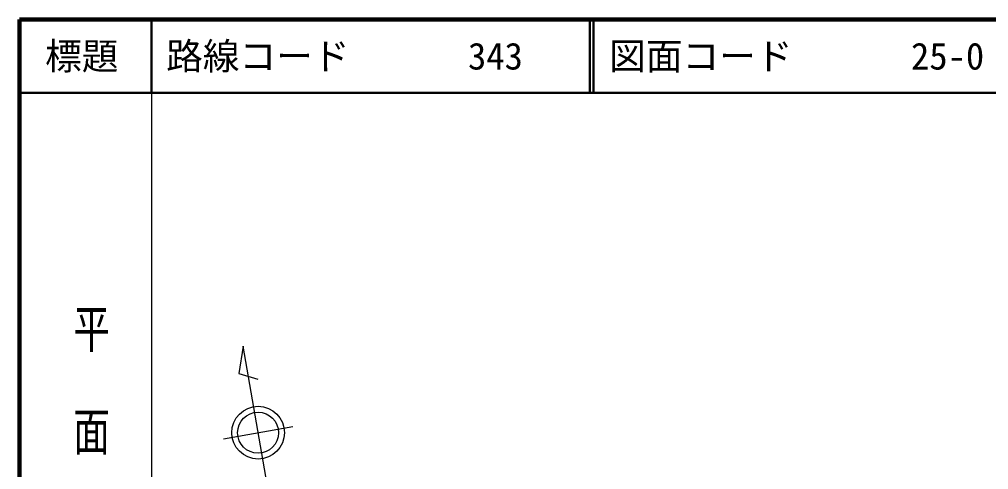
# Model space of a CAD drawing. Units: millimetres, scale not verified. Extents: x 40000 to 680000, y 20000 to 380000.
# Drawn here: x 40000 to 172100, y 318705 to 380000 of the extents above; entities that cross this region are included whole.
import ezdxf
from ezdxf.enums import TextEntityAlignment as Align

# ---------------------------------------------------------------- set-up
doc = ezdxf.new("R2010")
doc.units = ezdxf.units.MM
doc.header["$LTSCALE"] = 1000
for name, color, linetype, lineweight in [('M-BGD', 7, 'Continuous', 25), ('M-TTL', 2, 'Continuous', 140), ('M-TTL-BAND', 7, 'Continuous', 25), ('M-TTL-LINE', 7, 'Continuous', 50)]:
    doc.layers.add(name, color=color, linetype=linetype, lineweight=lineweight)
doc.layers.add('M-TTL-TXT', color=7, linetype='Continuous')
doc.styles.add('@ＭＳ ゴシック', font='')
doc.styles.add('ＭＳ ゴシック', font='')
doc.styles.get('@ＭＳ ゴシック').set_extended_font_data('@MS Gothic')
doc.styles.get('ＭＳ ゴシック').set_extended_font_data('MS Gothic')

msp = doc.modelspace()

# ---------------------------------------------------------------- linework, layer by layer
at = {"layer": 'M-BGD'}
for p, q in [((70485, 335519), (69921, 331777)), ((73971, 315477), (70485, 335519)), ((69921, 331777), (72484, 331008)), ((67820, 322910), (77251, 324550))]:
    msp.add_line(p, q, dxfattribs=at)
for radius in [3590, 2792]:
    msp.add_circle((72536, 323730), radius, dxfattribs=at)
at = {"layer": 'M-TTL'}
for p, q in [((40000, 380000), (40000, 20000)), ((680000, 380000), (40000, 380000))]:
    msp.add_line(p, q, dxfattribs=at)
at = {"layer": 'M-TTL-BAND'}
msp.add_line((58000, 370000), (58000, 20000), dxfattribs=at)
at = {"layer": 'M-TTL-LINE'}
for p, q in [((58000, 380000), (58000, 370000)), ((117750, 380000), (117750, 370000)), ((118250, 380000), (118250, 370000)), ((40000, 370000), (680000, 370000))]:
    msp.add_line(p, q, dxfattribs=at)

# ---------------------------------------------------------------- texts
at = {"layer": 'M-TTL-BAND', "style": '@ＭＳ ゴシック', "width": 1.4}
msp.add_text('平  面  図', height=3666, rotation=270, dxfattribs=at).set_placement((49777, 306475), align=Align.MIDDLE_RIGHT)
at = {"layer": 'M-TTL-TXT', "style": 'ＭＳ ゴシック'}
msp.add_text('標題', height=3666, dxfattribs=at).set_placement((48500, 375000), align=Align.MIDDLE_CENTER)
for s, p in [('路線コード', (60000, 375000)), ('343', (101142, 375000)), ('図面コード', (120380, 375000)), ('25-0', (161521, 375000))]:
    msp.add_text(s, height=3666, dxfattribs=at).set_placement(p, align=Align.MIDDLE_LEFT)

doc.saveas('drawing.dxf')
